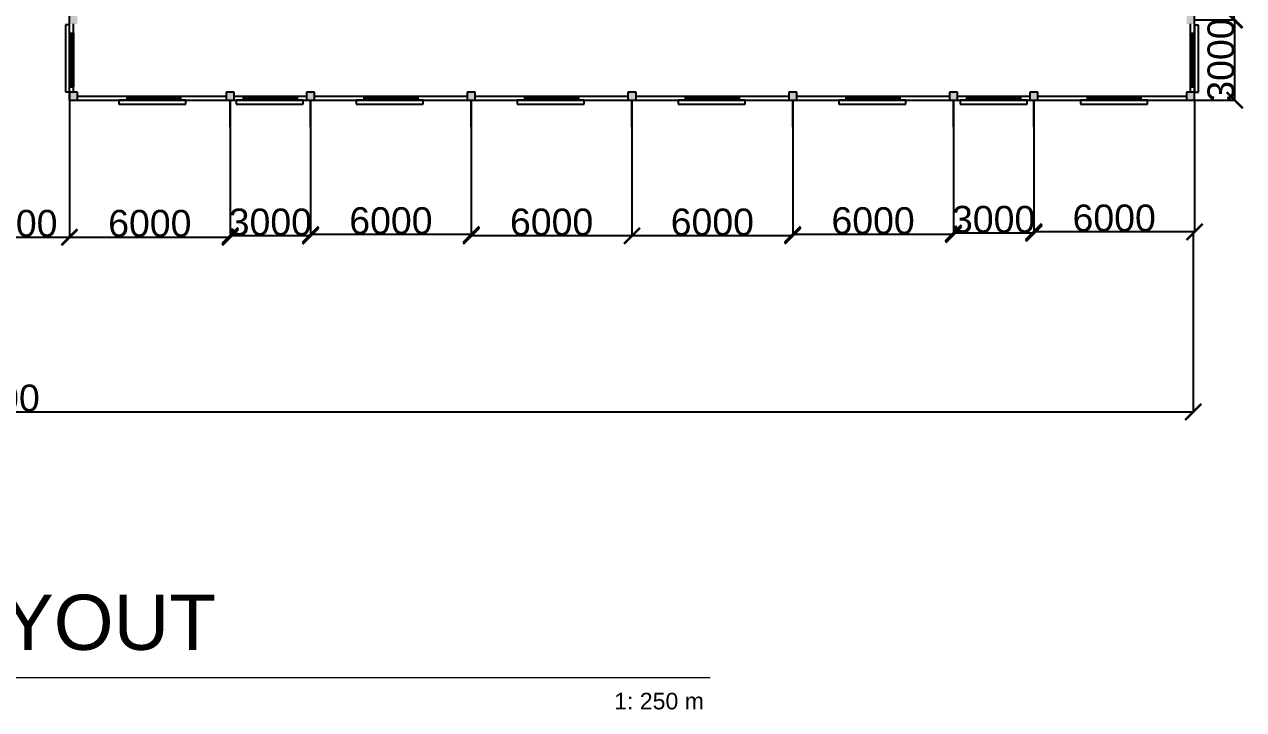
# Model space of a CAD drawing. Header units: millimetres. Extents: x 3339 to 2017737, y 4955 to 2748989.
# Drawn here: x 1634162 to 1679676, y 1640422 to 1665979 of the extents above; entities that cross this region are included whole.
import ezdxf

# ---------------------------------------------------------------- set-up
doc = ezdxf.new("R2010")
doc.units = ezdxf.units.MM
doc.header["$LTSCALE"] = 30
doc.layers.add('MACH BLOCK', color=41, linetype='Continuous', lineweight=5)
doc.layers.add('TEXT MACHLAYOUT', color=255, linetype='Continuous', lineweight=5)
doc.styles.get("Standard").update_dxf_attribs({"font": 'arial.ttf'})
doc.dimstyles.new('ISO-25', dxfattribs={"dimtxt": 1000, "dimasz": 600, "dimexe": 1.25, "dimexo": 0.625, "dimtad": 1, "dimtxsty": 'Standard', "dimblk": 'ARCHTICK', "dimcen": 2.5, "dimclrd": 4, "dimadec": 0, "dimazin": 0, "dimtfac": 1, "dimtmove": 0, "dimatfit": 3, "dimfxl": 1, "dimarcsym": 0})

# ---------------------------------------------------------------- blocks, each defined once
blk = doc.blocks.new('_ArchTick')
at = {"color": 0, "linetype": 'ByBlock', "const_width": 0.15}
blk.add_lwpolyline([(-0.5, -0.5), (0.5, 0.5)], dxfattribs=at)
blk = doc.blocks.new('*D442')
at = {"color": 0, "lineweight": -2, "transparency": 16777216}
for p, q in [((1631844, 1663148), (1631844, 1658040)), ((1635844, 1663148), (1635844, 1658040))]:
    blk.add_line(p, q, dxfattribs=at)
at = {"color": 4, "lineweight": -2, "transparency": 16777216}
blk.add_line((1631844, 1658042), (1635844, 1658042), dxfattribs=at)
at = {"layer": 'Defpoints', "color": 0, "transparency": 16777216}
for p in [(1631844, 1663149), (1635844, 1663149), (1635844, 1658042)]:
    blk.add_point(p, dxfattribs=at)
at = {"color": 4, "lineweight": -2, "transparency": 16777216, "xscale": 600, "yscale": 600, "zscale": 600, "rotation": 180}
blk.add_blockref('_ArchTick', (1631844, 1658042), dxfattribs=at)
at = {"color": 4, "lineweight": -2, "transparency": 16777216, "xscale": 600, "yscale": 600, "zscale": 600}
blk.add_blockref('_ArchTick', (1635844, 1658042), dxfattribs=at)
at = {"color": 0, "transparency": 16777216, "insert": (1633844, 1658553), "char_height": 1000, "attachment_point": 5}
blk.add_mtext('4000', dxfattribs=at)
blk = doc.blocks.new('*D443')
at = {"color": 0, "lineweight": -2, "transparency": 16777216}
for p, q in [((1635844, 1662148), (1635844, 1658040)), ((1641844, 1662148), (1641844, 1658040))]:
    blk.add_line(p, q, dxfattribs=at)
at = {"color": 4, "lineweight": -2, "transparency": 16777216}
blk.add_line((1635844, 1658042), (1641844, 1658042), dxfattribs=at)
at = {"layer": 'Defpoints', "color": 0, "transparency": 16777216}
for p in [(1635844, 1662149), (1641844, 1662149), (1641844, 1658042)]:
    blk.add_point(p, dxfattribs=at)
at = {"color": 4, "lineweight": -2, "transparency": 16777216, "xscale": 600, "yscale": 600, "zscale": 600, "rotation": 180}
blk.add_blockref('_ArchTick', (1635844, 1658042), dxfattribs=at)
at = {"color": 4, "lineweight": -2, "transparency": 16777216, "xscale": 600, "yscale": 600, "zscale": 600}
blk.add_blockref('_ArchTick', (1641844, 1658042), dxfattribs=at)
at = {"color": 0, "transparency": 16777216, "insert": (1638844, 1658553), "char_height": 1000, "attachment_point": 5}
blk.add_mtext('6000', dxfattribs=at)
blk = doc.blocks.new('*D444')
at = {"color": 0, "lineweight": -2, "transparency": 16777216}
for p, q in [((1641844, 1662148), (1641844, 1658090)), ((1644844, 1662148), (1644844, 1658090))]:
    blk.add_line(p, q, dxfattribs=at)
at = {"color": 4, "lineweight": -2, "transparency": 16777216}
blk.add_line((1644844, 1658092), (1641844, 1658092), dxfattribs=at)
at = {"layer": 'Defpoints', "color": 0, "transparency": 16777216}
for p in [(1641844, 1662149), (1644844, 1662149), (1641844, 1658092)]:
    blk.add_point(p, dxfattribs=at)
at = {"color": 4, "lineweight": -2, "transparency": 16777216, "xscale": 600, "yscale": 600, "zscale": 600, "rotation": 180}
blk.add_blockref('_ArchTick', (1641844, 1658092), dxfattribs=at)
at = {"color": 4, "lineweight": -2, "transparency": 16777216, "xscale": 600, "yscale": 600, "zscale": 600}
blk.add_blockref('_ArchTick', (1644844, 1658092), dxfattribs=at)
at = {"color": 0, "transparency": 16777216, "insert": (1643344, 1658603), "char_height": 1000, "attachment_point": 5}
blk.add_mtext('3000', dxfattribs=at)
blk = doc.blocks.new('*D445')
at = {"color": 0, "lineweight": -2, "transparency": 16777216}
for p, q in [((1644844, 1662148), (1644844, 1658140)), ((1650844, 1662148), (1650844, 1658140))]:
    blk.add_line(p, q, dxfattribs=at)
at = {"color": 4, "lineweight": -2, "transparency": 16777216}
blk.add_line((1650844, 1658142), (1644844, 1658142), dxfattribs=at)
at = {"layer": 'Defpoints', "color": 0, "transparency": 16777216}
for p in [(1644844, 1662149), (1650844, 1662149), (1644844, 1658142)]:
    blk.add_point(p, dxfattribs=at)
at = {"color": 4, "lineweight": -2, "transparency": 16777216, "xscale": 600, "yscale": 600, "zscale": 600, "rotation": 180}
blk.add_blockref('_ArchTick', (1644844, 1658142), dxfattribs=at)
at = {"color": 4, "lineweight": -2, "transparency": 16777216, "xscale": 600, "yscale": 600, "zscale": 600}
blk.add_blockref('_ArchTick', (1650844, 1658142), dxfattribs=at)
at = {"color": 0, "transparency": 16777216, "insert": (1647844, 1658653), "char_height": 1000, "attachment_point": 5}
blk.add_mtext('6000', dxfattribs=at)
blk = doc.blocks.new('*D446')
at = {"color": 0, "lineweight": -2, "transparency": 16777216}
for p, q in [((1650844, 1662148), (1650844, 1658090)), ((1656844, 1662148), (1656844, 1658090))]:
    blk.add_line(p, q, dxfattribs=at)
at = {"color": 4, "lineweight": -2, "transparency": 16777216}
blk.add_line((1656844, 1658092), (1650844, 1658092), dxfattribs=at)
at = {"layer": 'Defpoints', "color": 0, "transparency": 16777216}
for p in [(1650844, 1662149), (1656844, 1662149), (1650844, 1658092)]:
    blk.add_point(p, dxfattribs=at)
at = {"color": 4, "lineweight": -2, "transparency": 16777216, "xscale": 600, "yscale": 600, "zscale": 600, "rotation": 180}
blk.add_blockref('_ArchTick', (1650844, 1658092), dxfattribs=at)
at = {"color": 4, "lineweight": -2, "transparency": 16777216, "xscale": 600, "yscale": 600, "zscale": 600}
blk.add_blockref('_ArchTick', (1656844, 1658092), dxfattribs=at)
at = {"color": 0, "transparency": 16777216, "insert": (1653844, 1658603), "char_height": 1000, "attachment_point": 5}
blk.add_mtext('6000', dxfattribs=at)
blk = doc.blocks.new('*D447')
at = {"color": 0, "lineweight": -2, "transparency": 16777216}
for p, q in [((1656844, 1662148), (1656844, 1658090)), ((1662844, 1662148), (1662844, 1658090))]:
    blk.add_line(p, q, dxfattribs=at)
at = {"color": 4, "lineweight": -2, "transparency": 16777216}
blk.add_line((1662844, 1658092), (1656844, 1658092), dxfattribs=at)
at = {"layer": 'Defpoints', "color": 0, "transparency": 16777216}
for p in [(1656844, 1662149), (1662844, 1662149), (1656844, 1658092)]:
    blk.add_point(p, dxfattribs=at)
at = {"color": 4, "lineweight": -2, "transparency": 16777216, "xscale": 600, "yscale": 600, "zscale": 600, "rotation": 180}
blk.add_blockref('_ArchTick', (1656844, 1658092), dxfattribs=at)
at = {"color": 4, "lineweight": -2, "transparency": 16777216, "xscale": 600, "yscale": 600, "zscale": 600}
blk.add_blockref('_ArchTick', (1662844, 1658092), dxfattribs=at)
at = {"color": 0, "transparency": 16777216, "insert": (1659844, 1658603), "char_height": 1000, "attachment_point": 5}
blk.add_mtext('6000', dxfattribs=at)
blk = doc.blocks.new('*D448')
at = {"color": 0, "lineweight": -2, "transparency": 16777216}
for p, q in [((1662844, 1662148), (1662844, 1658140)), ((1668844, 1662148), (1668844, 1658140))]:
    blk.add_line(p, q, dxfattribs=at)
at = {"color": 4, "lineweight": -2, "transparency": 16777216}
blk.add_line((1668844, 1658142), (1662844, 1658142), dxfattribs=at)
at = {"layer": 'Defpoints', "color": 0, "transparency": 16777216}
for p in [(1662844, 1662149), (1668844, 1662149), (1662844, 1658142)]:
    blk.add_point(p, dxfattribs=at)
at = {"color": 4, "lineweight": -2, "transparency": 16777216, "xscale": 600, "yscale": 600, "zscale": 600, "rotation": 180}
blk.add_blockref('_ArchTick', (1662844, 1658142), dxfattribs=at)
at = {"color": 4, "lineweight": -2, "transparency": 16777216, "xscale": 600, "yscale": 600, "zscale": 600}
blk.add_blockref('_ArchTick', (1668844, 1658142), dxfattribs=at)
at = {"color": 0, "transparency": 16777216, "insert": (1665844, 1658653), "char_height": 1000, "attachment_point": 5}
blk.add_mtext('6000', dxfattribs=at)
blk = doc.blocks.new('*D449')
at = {"color": 0, "lineweight": -2, "transparency": 16777216}
for p, q in [((1668844, 1662148), (1668844, 1658190)), ((1671844, 1662148), (1671844, 1658190))]:
    blk.add_line(p, q, dxfattribs=at)
at = {"color": 4, "lineweight": -2, "transparency": 16777216}
blk.add_line((1671844, 1658192), (1668844, 1658192), dxfattribs=at)
at = {"layer": 'Defpoints', "color": 0, "transparency": 16777216}
for p in [(1668844, 1662149), (1671844, 1662149), (1668844, 1658192)]:
    blk.add_point(p, dxfattribs=at)
at = {"color": 4, "lineweight": -2, "transparency": 16777216, "xscale": 600, "yscale": 600, "zscale": 600, "rotation": 180}
blk.add_blockref('_ArchTick', (1668844, 1658192), dxfattribs=at)
at = {"color": 4, "lineweight": -2, "transparency": 16777216, "xscale": 600, "yscale": 600, "zscale": 600}
blk.add_blockref('_ArchTick', (1671844, 1658192), dxfattribs=at)
at = {"color": 0, "transparency": 16777216, "insert": (1670344, 1658703), "char_height": 1000, "attachment_point": 5}
blk.add_mtext('3000', dxfattribs=at)
blk = doc.blocks.new('*D450')
at = {"color": 0, "lineweight": -2, "transparency": 16777216}
for p, q in [((1671844, 1662148), (1671844, 1658240)), ((1677844, 1662148), (1677844, 1658240))]:
    blk.add_line(p, q, dxfattribs=at)
at = {"color": 4, "lineweight": -2, "transparency": 16777216}
blk.add_line((1677844, 1658242), (1671844, 1658242), dxfattribs=at)
at = {"layer": 'Defpoints', "color": 0, "transparency": 16777216}
for p in [(1671844, 1662149), (1677844, 1662149), (1671844, 1658242)]:
    blk.add_point(p, dxfattribs=at)
at = {"color": 4, "lineweight": -2, "transparency": 16777216, "xscale": 600, "yscale": 600, "zscale": 600, "rotation": 180}
blk.add_blockref('_ArchTick', (1671844, 1658242), dxfattribs=at)
at = {"color": 4, "lineweight": -2, "transparency": 16777216, "xscale": 600, "yscale": 600, "zscale": 600}
blk.add_blockref('_ArchTick', (1677844, 1658242), dxfattribs=at)
at = {"color": 0, "transparency": 16777216, "insert": (1674844, 1658753), "char_height": 1000, "attachment_point": 5}
blk.add_mtext('6000', dxfattribs=at)
blk = doc.blocks.new('*D245')
at = {"color": 0, "lineweight": -2, "transparency": 16777216}
for p, q in [((1677794, 1658191), (1677794, 1651526)), ((1587794, 1657773), (1587794, 1651526))]:
    blk.add_line(p, q, dxfattribs=at)
at = {"color": 4, "lineweight": -2, "transparency": 16777216}
blk.add_line((1587794, 1651527), (1677794, 1651527), dxfattribs=at)
at = {"layer": 'Defpoints', "color": 0, "transparency": 16777216}
for p in [(1677794, 1658192), (1587794, 1657774), (1677794, 1651527)]:
    blk.add_point(p, dxfattribs=at)
at = {"color": 4, "lineweight": -2, "transparency": 16777216, "xscale": 600, "yscale": 600, "zscale": 600, "rotation": 180}
blk.add_blockref('_ArchTick', (1587794, 1651527), dxfattribs=at)
at = {"color": 4, "lineweight": -2, "transparency": 16777216, "xscale": 600, "yscale": 600, "zscale": 600}
blk.add_blockref('_ArchTick', (1677794, 1651527), dxfattribs=at)
at = {"color": 0, "transparency": 16777216, "insert": (1632794, 1652039), "char_height": 1000, "attachment_point": 5}
blk.add_mtext('90000', dxfattribs=at)
blk = doc.blocks.new('*D457')
at = {"color": 0, "lineweight": -2, "transparency": 16777216}
for p, q in [((1677845, 1666149), (1679345, 1666149)), ((1677845, 1663149), (1679345, 1663149))]:
    blk.add_line(p, q, dxfattribs=at)
at = {"color": 4, "lineweight": -2, "transparency": 16777216}
blk.add_line((1679344, 1663149), (1679344, 1666149), dxfattribs=at)
at = {"layer": 'Defpoints', "color": 0, "transparency": 16777216}
for p in [(1677844, 1666149), (1679344, 1666149), (1677844, 1663149)]:
    blk.add_point(p, dxfattribs=at)
at = {"color": 4, "lineweight": -2, "transparency": 16777216, "xscale": 600, "yscale": 600, "zscale": 600}
for p, rotation in [((1679344, 1666149), 90), ((1679344, 1663149), 270)]:
    blk.add_blockref('_ArchTick', p, dxfattribs=dict(at, rotation=rotation))
at = {"color": 0, "transparency": 16777216, "insert": (1678833, 1664649), "char_height": 1000, "attachment_point": 5, "rotation": 90}
blk.add_mtext('3000', dxfattribs=at)
blk = doc.blocks.new('*D246')
at = {"color": 0, "lineweight": -2, "transparency": 16777216}
for p, q in [((1677845, 1672149), (1679323, 1672149)), ((1677845, 1666149), (1679323, 1666149))]:
    blk.add_line(p, q, dxfattribs=at)
at = {"color": 4, "lineweight": -2, "transparency": 16777216}
blk.add_line((1679322, 1666149), (1679322, 1672149), dxfattribs=at)
at = {"layer": 'Defpoints', "color": 0, "transparency": 16777216}
for p in [(1677844, 1672149), (1679322, 1672149), (1677844, 1666149)]:
    blk.add_point(p, dxfattribs=at)
at = {"color": 4, "lineweight": -2, "transparency": 16777216, "xscale": 600, "yscale": 600, "zscale": 600}
for p, rotation in [((1679322, 1672149), 90), ((1679322, 1666149), 270)]:
    blk.add_blockref('_ArchTick', p, dxfattribs=dict(at, rotation=rotation))
at = {"color": 0, "transparency": 16777216, "insert": (1678811, 1669149), "char_height": 1000, "attachment_point": 5, "rotation": 90}
blk.add_mtext('6000', dxfattribs=at)

msp = doc.modelspace()

# ---------------------------------------------------------------- hatches: boundary and pattern name
at = {"true_color": 0xf8d731}
h = msp.add_hatch(color=40, dxfattribs=at)
h.dxf.hatch_style = 1
h.paths.add_polyline_path([(1677844.084, 1663448.947), (1677694.084, 1663448.947), (1677544.084, 1663448.947), (1677544.084, 1663298.947), (1677544.084, 1663148.947), (1677844.084, 1663148.947)])
h.paths.add_polyline_path([(1671994.084, 1663448.947), (1671844.084, 1663448.947), (1671694.084, 1663448.947), (1671694.084, 1663298.947), (1671694.084, 1663148.947), (1671994.084, 1663148.947)])
h.paths.add_polyline_path([(1668994.084, 1663448.947), (1668844.084, 1663448.947), (1668694.084, 1663448.947), (1668694.084, 1663298.947), (1668694.084, 1663148.947), (1668994.084, 1663148.947)])
h.paths.add_polyline_path([(1662994.084, 1663448.947), (1662844.084, 1663448.947), (1662694.084, 1663448.947), (1662694.084, 1663298.947), (1662694.084, 1663148.947), (1662994.084, 1663148.947)])
h.paths.add_polyline_path([(1656994.084, 1663448.947), (1656844.084, 1663448.947), (1656694.084, 1663448.947), (1656694.084, 1663298.947), (1656694.084, 1663148.947), (1656994.084, 1663148.947)])
h.paths.add_polyline_path([(1650994.084, 1663448.947), (1650844.084, 1663448.947), (1650694.084, 1663448.947), (1650694.084, 1663298.947), (1650694.084, 1663148.947), (1650994.084, 1663148.947)])
h.paths.add_polyline_path([(1644994.084, 1663448.947), (1644844.084, 1663448.947), (1644694.084, 1663448.947), (1644694.084, 1663298.947), (1644694.084, 1663148.947), (1644994.084, 1663148.947)])
h.paths.add_polyline_path([(1641994.084, 1663448.947), (1641844.084, 1663448.947), (1641694.084, 1663448.947), (1641694.084, 1663298.947), (1641694.084, 1663148.947), (1641994.084, 1663148.947)])
h.paths.add_polyline_path([(1636144.084, 1663448.947), (1635994.084, 1663448.947), (1635844.084, 1663448.947), (1635844.084, 1663148.947), (1636144.084, 1663148.947)])
h.paths.add_polyline_path([(1636144.084, 1666298.947), (1635994.084, 1666298.947), (1635844.084, 1666298.947), (1635844.084, 1665998.947), (1636144.084, 1665998.947)])
h.paths.add_polyline_path([(1636144.084, 1672298.947), (1635994.084, 1672298.947), (1635844.084, 1672298.947), (1635844.084, 1672148.947), (1635844.084, 1671998.947), (1636144.084, 1671998.947)])
h.paths.add_polyline_path([(1636144.084, 1678298.947), (1635994.084, 1678298.947), (1635844.084, 1678298.947), (1635844.084, 1677998.947), (1636144.084, 1677998.947)])
h.paths.add_polyline_path([(1631844.084, 1674298.947), (1631698.192, 1674298.947), (1631548.192, 1674298.947), (1631548.192, 1674148.947), (1631548.192, 1673998.947), (1631844.084, 1673998.947)])
h.paths.add_polyline_path([(1631844.084, 1668148.947), (1631844.084, 1668299.806), (1631548.192, 1668299.806), (1631548.192, 1668149.806), (1631548.192, 1667999.806), (1631844.084, 1667999.806)])
h.paths.add_polyline_path([(1631844.084, 1663448.947), (1631544.084, 1663448.947), (1631544.084, 1663148.947), (1631844.084, 1663148.947)])
h.paths.add_polyline_path([(1677844.084, 1666298.947), (1677694.084, 1666298.947), (1677544.084, 1666298.947), (1677544.084, 1666148.947), (1677544.084, 1665998.947), (1677844.084, 1665998.947)])
h.paths.add_polyline_path([(1677844.084, 1672298.947), (1677694.084, 1672298.947), (1677544.084, 1672298.947), (1677544.084, 1672148.947), (1677544.084, 1671998.947), (1677844.084, 1671998.947)])
h.paths.add_polyline_path([(1677844.084, 1678298.947), (1677694.084, 1678298.947), (1677544.084, 1678298.947), (1677544.084, 1678148.947), (1677544.084, 1677998.947), (1677844.084, 1677998.947)])
h.paths.add_polyline_path([(1624994.084, 1663448.947), (1624694.084, 1663448.947), (1624694.084, 1663148.947), (1624844.084, 1663148.947), (1624994.084, 1663148.947)])
h.paths.add_polyline_path([(1617994.084, 1663448.947), (1617694.084, 1663448.947), (1617694.084, 1663148.947), (1617844.084, 1663148.947), (1617994.084, 1663148.947)])
h.paths.add_polyline_path([(1611994.084, 1663448.947), (1611694.084, 1663448.947), (1611694.084, 1663148.947), (1611844.084, 1663148.947), (1611994.084, 1663148.947)])
h.paths.add_polyline_path([(1605994.084, 1663448.947), (1605694.084, 1663448.947), (1605694.084, 1663148.947), (1605844.084, 1663148.947), (1605994.084, 1663148.947)])
h.paths.add_polyline_path([(1636144.084, 1684298.947), (1635994.084, 1684298.947), (1635844.084, 1684298.947), (1635844.084, 1684148.947), (1635844.084, 1683998.947), (1636144.084, 1683998.947)])
h.paths.add_polyline_path([(1631844.084, 1680298.947), (1631698.192, 1680298.947), (1631548.192, 1680298.947), (1631548.192, 1680148.947), (1631548.192, 1679998.947), (1631844.084, 1679998.947)])
h.paths.add_polyline_path([(1631844.084, 1686298.947), (1631698.192, 1686298.947), (1631548.192, 1686298.947), (1631548.192, 1686148.947), (1631548.192, 1685998.947), (1631844.084, 1685998.947)])
h.paths.add_polyline_path([(1588144.084, 1663448.947), (1587844.084, 1663448.947), (1587844.084, 1663148.947), (1588144.084, 1663148.947)])
h.paths.add_polyline_path([(1593994.084, 1663448.947), (1593694.084, 1663448.947), (1593694.084, 1663148.947), (1593844.084, 1663148.947), (1593994.084, 1663148.947)])
h.paths.add_polyline_path([(1599994.084, 1663448.947), (1599694.084, 1663448.947), (1599694.084, 1663148.947), (1599844.084, 1663148.947), (1599994.084, 1663148.947)])

# ---------------------------------------------------------------- linework, layer by layer
for p, q in [((1677844.084, 1663148.947), (1677844.084, 1726148.947)), ((1635844.084, 1663148.947), (1635844.084, 1685998.947)), ((1635692.521, 1665958.876), (1635692.521, 1663458.876)), ((1635842.521, 1665958.876), (1635692.521, 1665958.876)), ((1635692.521, 1665958.876), (1635692.521, 1665958.876)), ((1635842.521, 1663458.876), (1635842.521, 1665958.876)), ((1635844.084, 1663148.947), (1635844.084, 1666148.947)), ((1635994.084, 1663448.947), (1635994.084, 1665998.947)), ((1677694.084, 1663448.947), (1677694.084, 1665998.947)), ((1677842.521, 1665948.876), (1677842.521, 1663448.876)), ((1677992.521, 1665948.876), (1677842.521, 1665948.876)), ((1677842.521, 1665948.876), (1677842.521, 1665948.876)), ((1677844.084, 1663148.947), (1677844.084, 1666148.947)), ((1677992.521, 1663448.876), (1677992.521, 1665948.876)), ((1635844.084, 1663448.947), (1635844.084, 1663948.947)), ((1635844.084, 1663148.947), (1635844.084, 1663648.947)), ((1635844.084, 1663648.947), (1635994.084, 1663648.947)), ((1677844.084, 1663648.947), (1677694.084, 1663648.947)), ((1677844.084, 1663148.947), (1677844.084, 1663648.947)), ((1635692.521, 1663458.876), (1635842.521, 1663458.876)), ((1635844.084, 1663448.947), (1635844.084, 1663148.947)), ((1636144.084, 1663448.947), (1635844.084, 1663448.947)), ((1635844.084, 1663448.947), (1635844.084, 1663298.947)), ((1635844.084, 1663148.947), (1677844.084, 1663148.947)), ((1635844.084, 1663148.947), (1641844.084, 1663148.947)), ((1635844.084, 1663148.947), (1636144.084, 1663148.947)), ((1636144.084, 1663448.947), (1635994.084, 1663448.947)), ((1636144.084, 1663148.947), (1636144.084, 1663448.947)), ((1636144.084, 1663298.947), (1636144.084, 1663448.947)), ((1636144.084, 1663298.947), (1641694.084, 1663298.947)), ((1636144.084, 1663148.947), (1637994.084, 1663148.947)), ((1640192.521, 1663148.876), (1637692.521, 1663148.876)), ((1637692.521, 1663148.876), (1637692.521, 1662998.876)), ((1637994.084, 1663148.947), (1637994.084, 1663298.947)), ((1640192.521, 1662998.876), (1640192.521, 1663148.876)), ((1641694.084, 1663448.947), (1641694.084, 1663148.947)), ((1641994.084, 1663448.947), (1641694.084, 1663448.947)), ((1641694.084, 1663448.947), (1641694.084, 1663298.947)), ((1641694.084, 1663148.947), (1641994.084, 1663148.947)), ((1641994.084, 1663448.947), (1641844.084, 1663448.947)), ((1641844.084, 1663148.947), (1641844.084, 1662148.947)), ((1641844.084, 1662148.947), (1641844.084, 1663148.947)), ((1641844.084, 1663148.947), (1644844.084, 1663148.947)), ((1641844.084, 1663148.947), (1642344.084, 1663148.947)), ((1641994.084, 1663148.947), (1641994.084, 1663448.947)), ((1641994.084, 1663298.947), (1641994.084, 1663448.947)), ((1641994.084, 1663298.947), (1644694.084, 1663298.947)), ((1644572.521, 1663148.876), (1642072.521, 1663148.876)), ((1642072.521, 1663148.876), (1642072.521, 1662998.876)), ((1642344.084, 1663148.947), (1642344.084, 1663298.947)), ((1644572.521, 1662998.876), (1644572.521, 1663148.876)), ((1644694.084, 1663448.947), (1644694.084, 1663148.947)), ((1644994.084, 1663448.947), (1644694.084, 1663448.947)), ((1644694.084, 1663448.947), (1644694.084, 1663298.947)), ((1644694.084, 1663148.947), (1644994.084, 1663148.947)), ((1644994.084, 1663448.947), (1644844.084, 1663448.947)), ((1644844.084, 1663148.947), (1644844.084, 1662148.947)), ((1644844.084, 1662148.947), (1644844.084, 1663148.947)), ((1644844.084, 1663148.947), (1650844.084, 1663148.947)), ((1644844.084, 1663148.947), (1646844.084, 1663148.947)), ((1644994.084, 1663148.947), (1644994.084, 1663448.947)), ((1644994.084, 1663298.947), (1644994.084, 1663448.947)), ((1644994.084, 1663298.947), (1650694.084, 1663298.947)), ((1649052.521, 1663148.876), (1646552.521, 1663148.876)), ((1646552.521, 1663148.876), (1646552.521, 1662998.876)), ((1646844.084, 1663148.947), (1646844.084, 1663298.947)), ((1649052.521, 1662998.876), (1649052.521, 1663148.876)), ((1650694.084, 1663448.947), (1650694.084, 1663148.947)), ((1650994.084, 1663448.947), (1650694.084, 1663448.947)), ((1650694.084, 1663448.947), (1650694.084, 1663298.947)), ((1650694.084, 1663148.947), (1650994.084, 1663148.947)), ((1650994.084, 1663448.947), (1650844.084, 1663448.947)), ((1650844.084, 1663148.947), (1650844.084, 1662148.947)), ((1650844.084, 1662148.947), (1650844.084, 1663148.947)), ((1650844.084, 1663148.947), (1656844.084, 1663148.947)), ((1650844.084, 1663148.947), (1652844.084, 1663148.947)), ((1650994.084, 1663148.947), (1650994.084, 1663448.947)), ((1650994.084, 1663298.947), (1650994.084, 1663448.947)), ((1650994.084, 1663298.947), (1656694.084, 1663298.947)), ((1655052.521, 1663148.876), (1652552.521, 1663148.876)), ((1652552.521, 1663148.876), (1652552.521, 1662998.876)), ((1652844.084, 1663148.947), (1652844.084, 1663298.947)), ((1655052.521, 1662998.876), (1655052.521, 1663148.876)), ((1656694.084, 1663448.947), (1656694.084, 1663148.947)), ((1656994.084, 1663448.947), (1656694.084, 1663448.947)), ((1656694.084, 1663448.947), (1656694.084, 1663298.947)), ((1656694.084, 1663148.947), (1656994.084, 1663148.947)), ((1656994.084, 1663448.947), (1656844.084, 1663448.947)), ((1656844.084, 1663148.947), (1656844.084, 1662148.947)), ((1656844.084, 1662148.947), (1656844.084, 1663148.947)), ((1656844.084, 1663148.947), (1662844.084, 1663148.947)), ((1656844.084, 1663148.947), (1658844.084, 1663148.947)), ((1656994.084, 1663148.947), (1656994.084, 1663448.947)), ((1656994.084, 1663298.947), (1656994.084, 1663448.947)), ((1656994.084, 1663298.947), (1662694.084, 1663298.947)), ((1661072.521, 1663148.876), (1658572.521, 1663148.876)), ((1658572.521, 1663148.876), (1658572.521, 1662998.876)), ((1658844.084, 1663148.947), (1658844.084, 1663298.947)), ((1661072.521, 1662998.876), (1661072.521, 1663148.876)), ((1662694.084, 1663448.947), (1662694.084, 1663148.947)), ((1662994.084, 1663448.947), (1662694.084, 1663448.947)), ((1662694.084, 1663448.947), (1662694.084, 1663298.947)), ((1662694.084, 1663148.947), (1662994.084, 1663148.947)), ((1662994.084, 1663448.947), (1662844.084, 1663448.947)), ((1662844.084, 1663148.947), (1662844.084, 1662148.947)), ((1662844.084, 1662148.947), (1662844.084, 1663148.947)), ((1662844.084, 1663148.947), (1668844.084, 1663148.947)), ((1662844.084, 1663148.947), (1664844.084, 1663148.947)), ((1662994.084, 1663148.947), (1662994.084, 1663448.947)), ((1662994.084, 1663298.947), (1662994.084, 1663448.947)), ((1662994.084, 1663298.947), (1668694.084, 1663298.947)), ((1667062.521, 1663148.876), (1664562.521, 1663148.876)), ((1664562.521, 1663148.876), (1664562.521, 1662998.876)), ((1664844.084, 1663148.947), (1664844.084, 1663298.947)), ((1667062.521, 1662998.876), (1667062.521, 1663148.876)), ((1668694.084, 1663448.947), (1668694.084, 1663148.947)), ((1668994.084, 1663448.947), (1668694.084, 1663448.947)), ((1668694.084, 1663448.947), (1668694.084, 1663298.947)), ((1668694.084, 1663148.947), (1668994.084, 1663148.947)), ((1668994.084, 1663448.947), (1668844.084, 1663448.947)), ((1668844.084, 1663148.947), (1668844.084, 1662148.947)), ((1668844.084, 1662148.947), (1668844.084, 1663148.947)), ((1668844.084, 1663148.947), (1671844.084, 1663148.947)), ((1668994.084, 1663148.947), (1668994.084, 1663448.947)), ((1668994.084, 1663298.947), (1671694.084, 1663298.947)), ((1671592.521, 1663148.876), (1669092.521, 1663148.876)), ((1669092.521, 1663148.876), (1669092.521, 1662998.876)), ((1669344.084, 1663148.947), (1669344.084, 1663298.947)), ((1671592.521, 1662998.876), (1671592.521, 1663148.876)), ((1671694.084, 1663448.947), (1671694.084, 1663148.947)), ((1671994.084, 1663448.947), (1671694.084, 1663448.947)), ((1671694.084, 1663448.947), (1671694.084, 1663298.947)), ((1671694.084, 1663148.947), (1671994.084, 1663148.947)), ((1671994.084, 1663448.947), (1671844.084, 1663448.947)), ((1671844.084, 1663148.947), (1671844.084, 1662148.947)), ((1671844.084, 1662148.947), (1671844.084, 1663148.947)), ((1671844.084, 1663148.947), (1677844.084, 1663148.947)), ((1671844.084, 1663148.947), (1673844.084, 1663148.947)), ((1671994.084, 1663148.947), (1671994.084, 1663448.947)), ((1671994.084, 1663298.947), (1671994.084, 1663448.947)), ((1671994.084, 1663298.947), (1677544.084, 1663298.947)), ((1676082.521, 1663148.876), (1673582.521, 1663148.876)), ((1673582.521, 1663148.876), (1673582.521, 1662998.876)), ((1673844.084, 1663148.947), (1673844.084, 1663298.947)), ((1676082.521, 1662998.876), (1676082.521, 1663148.876)), ((1677544.084, 1663448.947), (1677544.084, 1663148.947)), ((1677844.084, 1663448.947), (1677544.084, 1663448.947)), ((1677544.084, 1663448.947), (1677544.084, 1663298.947)), ((1677544.084, 1663148.947), (1677844.084, 1663148.947)), ((1677844.084, 1663448.947), (1677694.084, 1663448.947)), ((1677842.521, 1663448.876), (1677992.521, 1663448.876)), ((1677844.084, 1663148.947), (1677844.084, 1663448.947)), ((1677844.084, 1663298.947), (1677844.084, 1663448.947)), ((1677844.084, 1663148.947), (1677844.084, 1662148.947)), ((1637692.521, 1662998.876), (1640192.521, 1662998.876)), ((1637692.521, 1662998.876), (1637692.521, 1662998.876)), ((1642072.521, 1662998.876), (1644572.521, 1662998.876)), ((1642072.521, 1662998.876), (1642072.521, 1662998.876)), ((1646552.521, 1662998.876), (1649052.521, 1662998.876)), ((1646552.521, 1662998.876), (1646552.521, 1662998.876)), ((1652552.521, 1662998.876), (1655052.521, 1662998.876)), ((1652552.521, 1662998.876), (1652552.521, 1662998.876)), ((1658572.521, 1662998.876), (1661072.521, 1662998.876)), ((1658572.521, 1662998.876), (1658572.521, 1662998.876)), ((1664562.521, 1662998.876), (1667062.521, 1662998.876)), ((1664562.521, 1662998.876), (1664562.521, 1662998.876)), ((1669092.521, 1662998.876), (1671592.521, 1662998.876)), ((1669092.521, 1662998.876), (1669092.521, 1662998.876)), ((1673582.521, 1662998.876), (1676082.521, 1662998.876)), ((1673582.521, 1662998.876), (1673582.521, 1662998.876))]:
    msp.add_line(p, q)
at = {"color": 9, "true_color": 0xafd9aa}
for p, q in [((1635844.084, 1665648.947), (1635994.084, 1665648.947)), ((1635844.084, 1663648.947), (1635844.084, 1665648.947)), ((1635844.084, 1665648.947), (1635894.084, 1665648.947)), ((1635894.084, 1665648.947), (1635894.084, 1663648.947)), ((1635944.084, 1663648.947), (1635944.084, 1665648.947)), ((1635994.084, 1665648.947), (1635994.084, 1664648.947)), ((1677694.084, 1665648.947), (1677844.084, 1665648.947)), ((1677694.084, 1663648.947), (1677694.084, 1665648.947)), ((1677694.084, 1665648.947), (1677744.084, 1665648.947)), ((1677744.084, 1665648.947), (1677744.084, 1663648.947)), ((1677794.084, 1663648.947), (1677794.084, 1665648.947)), ((1677844.084, 1665648.947), (1677844.084, 1664648.947)), ((1635994.084, 1664648.947), (1635994.084, 1663648.947)), ((1677844.084, 1664648.947), (1677844.084, 1663648.947)), ((1635994.084, 1663648.947), (1635844.084, 1663648.947)), ((1635894.084, 1663648.947), (1635944.084, 1663648.947)), ((1677844.084, 1663648.947), (1677694.084, 1663648.947)), ((1677744.084, 1663648.947), (1677794.084, 1663648.947)), ((1637994.084, 1663148.947), (1637994.084, 1663298.947)), ((1637994.084, 1663298.947), (1639994.084, 1663298.947)), ((1639994.084, 1663248.947), (1637994.084, 1663248.947)), ((1637994.084, 1663248.947), (1637994.084, 1663198.947)), ((1637994.084, 1663198.947), (1639994.084, 1663198.947)), ((1638994.084, 1663148.947), (1637994.084, 1663148.947)), ((1639994.084, 1663148.947), (1638994.084, 1663148.947)), ((1639994.084, 1663298.947), (1639994.084, 1663148.947)), ((1639994.084, 1663298.947), (1639994.084, 1663248.947)), ((1642344.084, 1663148.947), (1642344.084, 1663298.947)), ((1642344.084, 1663298.947), (1644344.084, 1663298.947)), ((1644344.084, 1663248.947), (1642344.084, 1663248.947)), ((1642344.084, 1663248.947), (1642344.084, 1663198.947)), ((1642344.084, 1663198.947), (1644344.084, 1663198.947)), ((1643344.084, 1663148.947), (1642344.084, 1663148.947)), ((1644344.084, 1663148.947), (1643344.084, 1663148.947)), ((1644344.084, 1663298.947), (1644344.084, 1663148.947)), ((1644344.084, 1663298.947), (1644344.084, 1663248.947)), ((1646844.084, 1663148.947), (1646844.084, 1663298.947)), ((1646844.084, 1663298.947), (1648844.084, 1663298.947)), ((1648844.084, 1663248.947), (1646844.084, 1663248.947)), ((1646844.084, 1663248.947), (1646844.084, 1663198.947)), ((1646844.084, 1663198.947), (1648844.084, 1663198.947)), ((1647844.084, 1663148.947), (1646844.084, 1663148.947)), ((1648844.084, 1663148.947), (1647844.084, 1663148.947)), ((1648844.084, 1663298.947), (1648844.084, 1663148.947)), ((1648844.084, 1663298.947), (1648844.084, 1663248.947)), ((1652844.084, 1663148.947), (1652844.084, 1663298.947)), ((1652844.084, 1663298.947), (1654844.084, 1663298.947)), ((1654844.084, 1663248.947), (1652844.084, 1663248.947)), ((1652844.084, 1663248.947), (1652844.084, 1663198.947)), ((1652844.084, 1663198.947), (1654844.084, 1663198.947)), ((1653844.084, 1663148.947), (1652844.084, 1663148.947)), ((1654844.084, 1663148.947), (1653844.084, 1663148.947)), ((1654844.084, 1663298.947), (1654844.084, 1663148.947)), ((1654844.084, 1663298.947), (1654844.084, 1663248.947)), ((1658844.084, 1663148.947), (1658844.084, 1663298.947)), ((1658844.084, 1663298.947), (1660844.084, 1663298.947)), ((1660844.084, 1663248.947), (1658844.084, 1663248.947)), ((1658844.084, 1663248.947), (1658844.084, 1663198.947)), ((1658844.084, 1663198.947), (1660844.084, 1663198.947)), ((1659844.084, 1663148.947), (1658844.084, 1663148.947)), ((1660844.084, 1663148.947), (1659844.084, 1663148.947)), ((1660844.084, 1663298.947), (1660844.084, 1663148.947)), ((1660844.084, 1663298.947), (1660844.084, 1663248.947)), ((1664844.084, 1663148.947), (1664844.084, 1663298.947)), ((1664844.084, 1663298.947), (1666844.084, 1663298.947)), ((1666844.084, 1663248.947), (1664844.084, 1663248.947)), ((1664844.084, 1663248.947), (1664844.084, 1663198.947)), ((1664844.084, 1663198.947), (1666844.084, 1663198.947)), ((1665844.084, 1663148.947), (1664844.084, 1663148.947)), ((1666844.084, 1663148.947), (1665844.084, 1663148.947)), ((1666844.084, 1663298.947), (1666844.084, 1663148.947)), ((1666844.084, 1663298.947), (1666844.084, 1663248.947)), ((1669344.084, 1663148.947), (1669344.084, 1663298.947)), ((1669344.084, 1663298.947), (1671344.084, 1663298.947)), ((1671344.084, 1663248.947), (1669344.084, 1663248.947)), ((1669344.084, 1663248.947), (1669344.084, 1663198.947)), ((1669344.084, 1663198.947), (1671344.084, 1663198.947)), ((1670344.084, 1663148.947), (1669344.084, 1663148.947)), ((1671344.084, 1663148.947), (1670344.084, 1663148.947)), ((1671344.084, 1663298.947), (1671344.084, 1663148.947)), ((1671344.084, 1663298.947), (1671344.084, 1663248.947)), ((1673844.084, 1663148.947), (1673844.084, 1663298.947)), ((1673844.084, 1663298.947), (1675844.084, 1663298.947)), ((1675844.084, 1663248.947), (1673844.084, 1663248.947)), ((1673844.084, 1663248.947), (1673844.084, 1663198.947)), ((1673844.084, 1663198.947), (1675844.084, 1663198.947)), ((1674844.084, 1663148.947), (1673844.084, 1663148.947)), ((1675844.084, 1663148.947), (1674844.084, 1663148.947)), ((1675844.084, 1663298.947), (1675844.084, 1663148.947)), ((1675844.084, 1663298.947), (1675844.084, 1663248.947))]:
    msp.add_line(p, q, dxfattribs=at)
at = {"layer": 'MACH BLOCK', "color": 85, "true_color": 0x58ba48}
msp.add_line((1610370.377, 1641617.357), (1659756.74, 1641617.357), dxfattribs=at)

# ---------------------------------------------------------------- texts
at = {"layer": 'TEXT MACHLAYOUT', "attachment_point": 1}
for s, width, gutter_width, heights, insert, char_height in [('ACU  LAYOUT', 34622.34682, 10288.826, [9272.543], (1622157.991, 1644708.046), 2057.76512), ('\\pxi-3,l4,t4;1: 250 m', 5111.62268, 3086.648, [0], (1655558.683, 1641048.363), 617.32954)]:
    msp.add_mtext_dynamic_manual_height_columns(s, width=width, gutter_width=gutter_width, heights=heights, dxfattribs=dict(at, insert=insert, char_height=char_height))

# ---------------------------------------------------------------- dimensions: what is measured, and where the dimension line sits
for base, p1, p2, picture, middle in [((1679321.974, 1672148.947), (1677844.084, 1666148.947), (1677844.084, 1672148.947), '*D246', (1678810.776, 1669148.947)), ((1679344.084, 1666148.947), (1677844.084, 1663148.947), (1677844.084, 1666148.947), '*D457', (1678832.545, 1664648.947))]:
    dim = msp.add_linear_dim(base=base, p1=p1, p2=p2, angle=90, dimstyle='ISO-25')
    dim.commit()
    dim.dimension.update_dxf_attribs({"geometry": picture, "text_midpoint": middle})
for base, p1, p2, picture, middle in [((1635844.084, 1658041.575), (1631844.084, 1663148.947), (1635844.084, 1663148.947), '*D442', (1633844.084, 1658552.773)), ((1641844.084, 1658041.575), (1635844.084, 1662148.947), (1641844.084, 1662148.947), '*D443', (1638844.084, 1658552.773)), ((1641844.084, 1658091.575), (1644844.084, 1662148.947), (1641844.084, 1662148.947), '*D444', (1643344.084, 1658603.114)), ((1644844.084, 1658141.575), (1650844.084, 1662148.947), (1644844.084, 1662148.947), '*D445', (1647844.084, 1658652.773)), ((1650844.084, 1658091.575), (1656844.084, 1662148.947), (1650844.084, 1662148.947), '*D446', (1653844.084, 1658602.773)), ((1656844.084, 1658091.575), (1662844.084, 1662148.947), (1656844.084, 1662148.947), '*D447', (1659844.084, 1658602.773)), ((1662844.084, 1658141.575), (1668844.084, 1662148.947), (1662844.084, 1662148.947), '*D448', (1665844.084, 1658652.773)), ((1668844.084, 1658191.575), (1671844.084, 1662148.947), (1668844.084, 1662148.947), '*D449', (1670344.084, 1658703.114)), ((1671844.084, 1658241.575), (1677844.084, 1662148.947), (1671844.084, 1662148.947), '*D450', (1674844.084, 1658752.773)), ((1677794.084, 1651527.44), (1587794.084, 1657773.991), (1677794.084, 1658191.575), '*D245', (1632794.084, 1652038.638))]:
    dim = msp.add_linear_dim(base=base, p1=p1, p2=p2, dimstyle='ISO-25')
    dim.commit()
    dim.dimension.update_dxf_attribs({"geometry": picture, "text_midpoint": middle})

doc.saveas('drawing.dxf')
